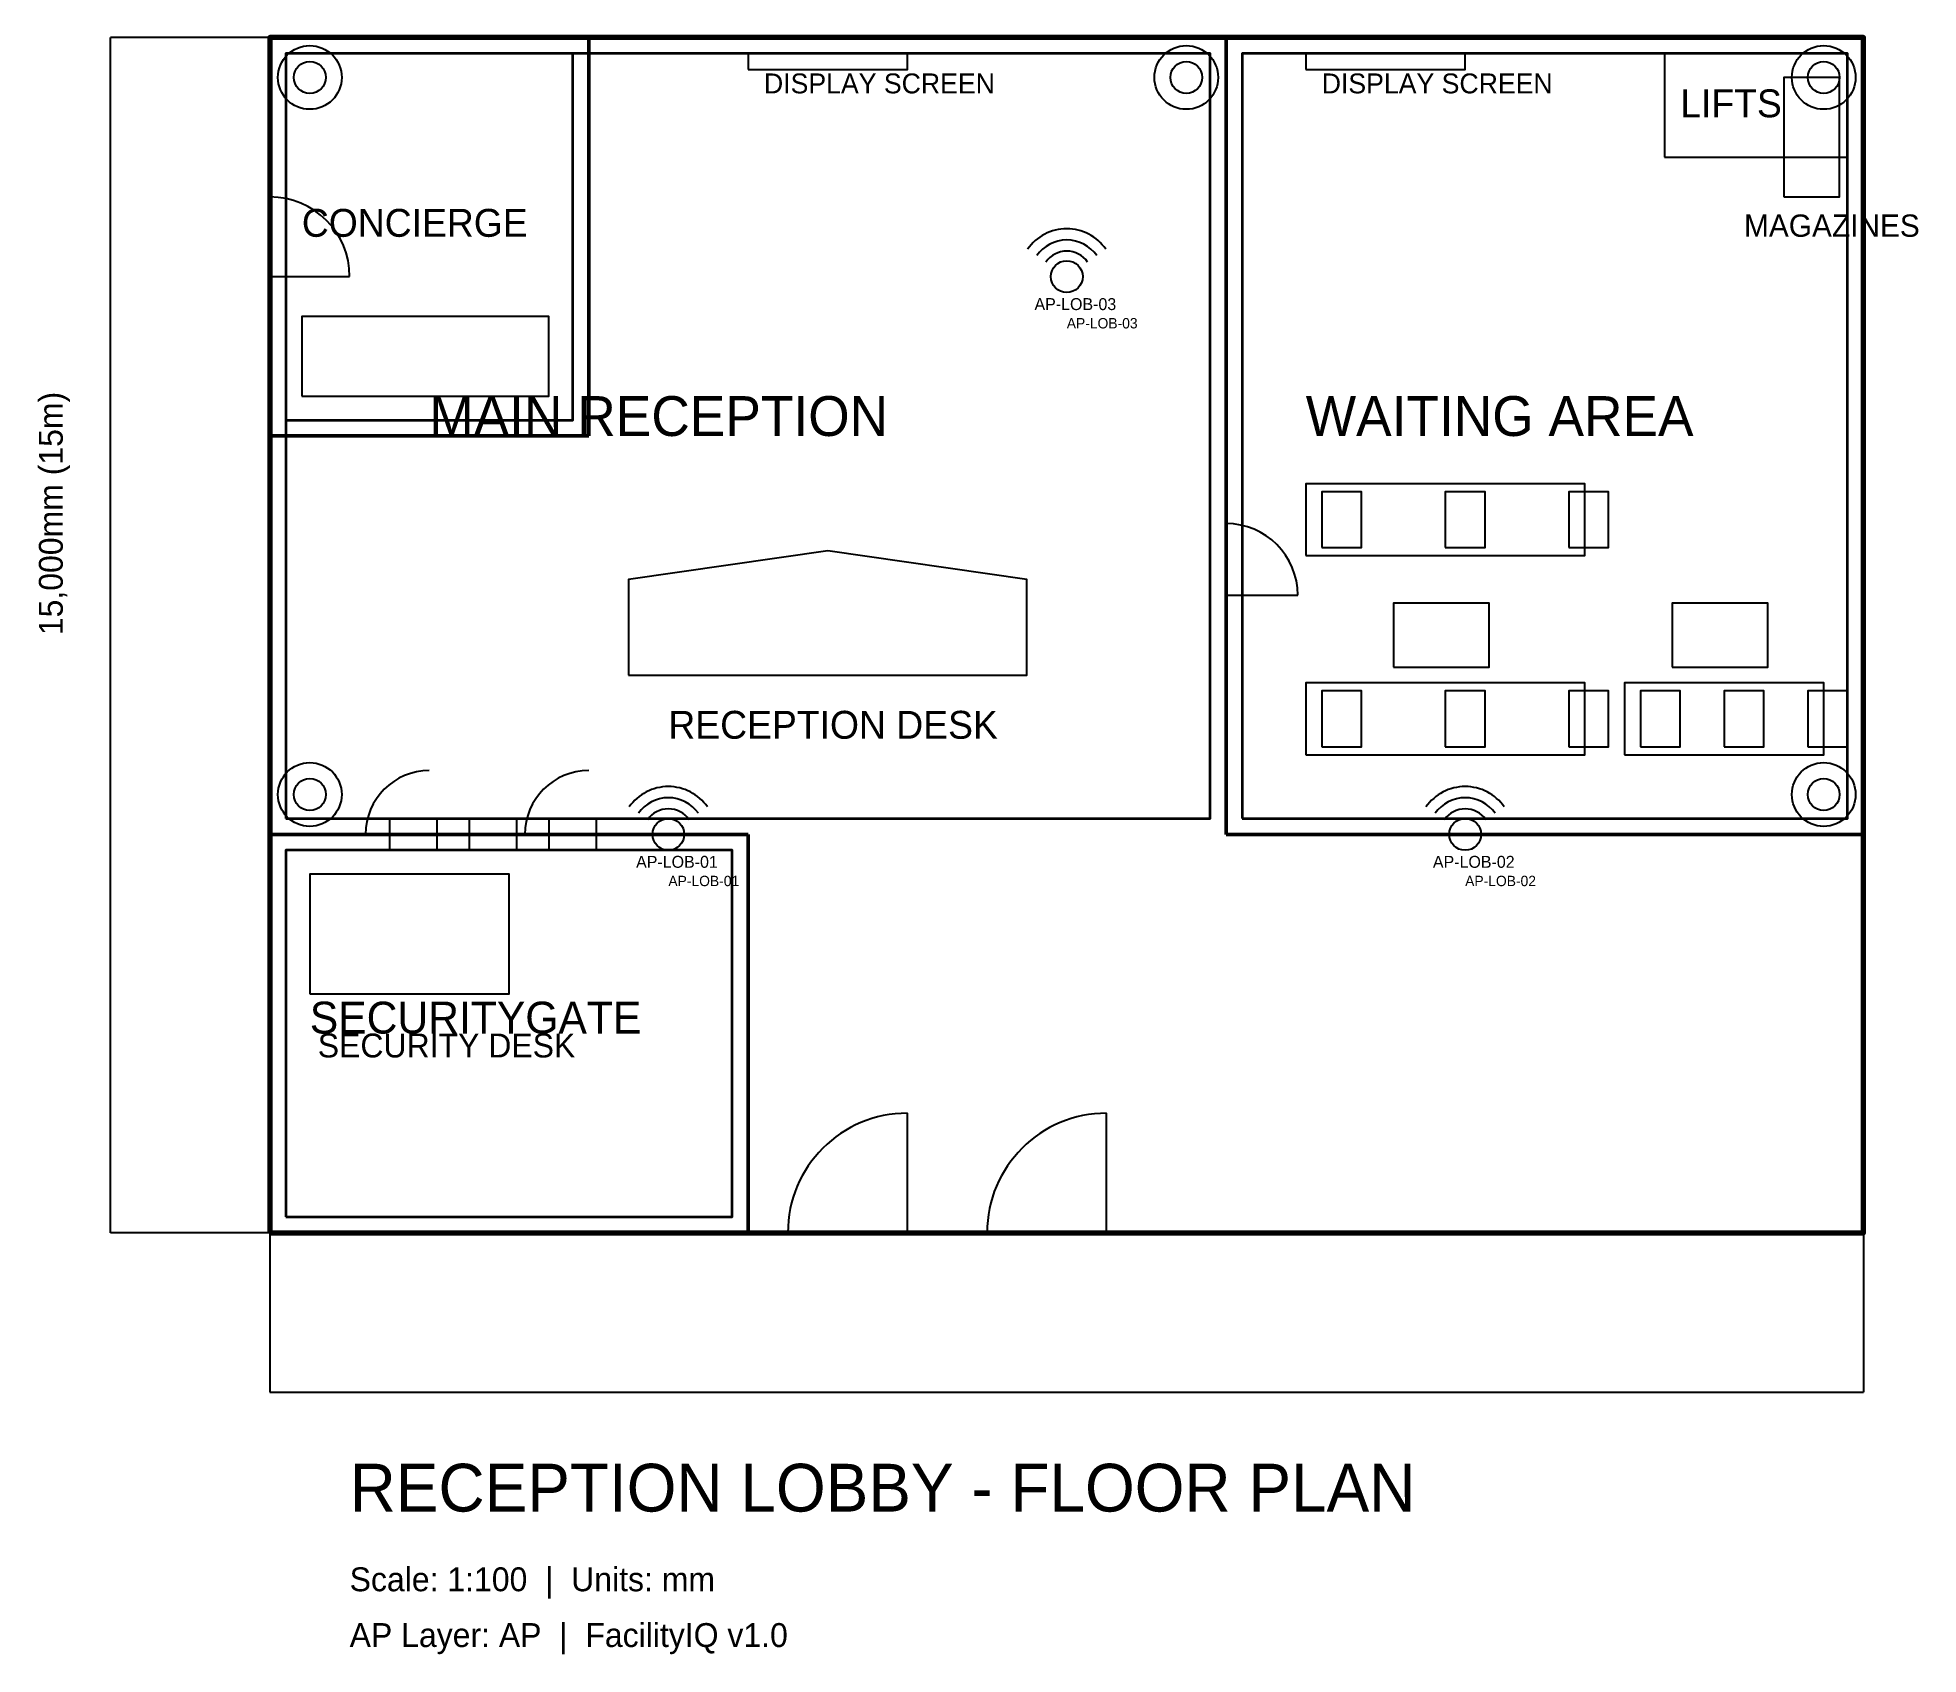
# Model space of a CAD drawing. Header units: millimetres. Extents: x -2916 to 20688, y -5292 to 15000.
import ezdxf

# ---------------------------------------------------------------- set-up
doc = ezdxf.new("R2010")
doc.units = ezdxf.units.MM
for name, color, linetype in [('AP', 3, 'Continuous'), ('DIMENSIONS', 6, 'Continuous'), ('DOORS', 4, 'Continuous'), ('FLOOR_BOUNDARY', 1, 'Continuous'), ('FURNITURE', 2, 'Continuous'), ('TEXT', 8, 'Continuous'), ('WALLS', 7, 'Continuous')]:
    doc.layers.add(name, color=color, linetype=linetype)

# ---------------------------------------------------------------- blocks, each defined once
blk = doc.blocks.new('AP_AP-LOB-01')
at = {"layer": 'AP', "color": 3}
blk.add_circle((0, 0), 200, dxfattribs=at)
for radius in [600, 460, 320]:
    blk.add_arc((0, 0), radius, 35, 145, dxfattribs=at)
blk.add_text('AP-LOB-01', height=150, dxfattribs=at).set_placement((-405, -420))
blk.add_attdef('APID', (0, -650), '', height=130, dxfattribs=at)
blk = doc.blocks.new('AP_AP-LOB-02')
at = {"layer": 'AP', "color": 3}
blk.add_circle((0, 0), 200, dxfattribs=at)
for radius in [600, 460, 320]:
    blk.add_arc((0, 0), radius, 35, 145, dxfattribs=at)
blk.add_text('AP-LOB-02', height=150, dxfattribs=at).set_placement((-405, -420))
blk.add_attdef('APID', (0, -650), '', height=130, dxfattribs=at)
blk = doc.blocks.new('AP_AP-LOB-03')
at = {"layer": 'AP', "color": 3}
blk.add_circle((0, 0), 200, dxfattribs=at)
for radius in [600, 460, 320]:
    blk.add_arc((0, 0), radius, 35, 145, dxfattribs=at)
blk.add_text('AP-LOB-03', height=150, dxfattribs=at).set_placement((-405, -420))
blk.add_attdef('APID', (0, -650), '', height=130, dxfattribs=at)

msp = doc.modelspace()

# ---------------------------------------------------------------- linework, layer by layer
at = {"layer": 'DIMENSIONS', "color": 6}
for p, q in [((-2000, 0), (-2000, 15000)), ((0, 15000), (-2000, 15000)), ((0, 0), (-2000, 0)), ((0, 0), (0, -2000)), ((20000, 0), (20000, -2000)), ((0, -2000), (20000, -2000))]:
    msp.add_line(p, q, dxfattribs=at)
at = {"layer": 'DOORS', "color": 4}
for p, q in [((0, 12000), (1000, 12000)), ((12000, 8000), (12900, 8000)), ((2000, 5000), (2800, 5000)), ((4000, 5000), (4800, 5000)), ((8000, 0), (8000, 1500)), ((10500, 0), (10500, 1500))]:
    msp.add_line(p, q, dxfattribs=at)
for centre, radius, start, end in [((0, 12000), 1000, 0, 90), ((12000, 8000), 900, 0, 90), ((2000, 5000), 800, 90, 180), ((4000, 5000), 800, 90, 180), ((8000, 0), 1500, 90, 180), ((10500, 0), 1500, 90, 180)]:
    msp.add_arc(centre, radius, start, end, dxfattribs=at)
at = {"layer": 'FLOOR_BOUNDARY', "color": 1, "lineweight": 70}
msp.add_lwpolyline([(0, 0), (20000, 0), (20000, 15000), (0, 15000)], close=True, dxfattribs=at)
at = {"layer": 'FURNITURE', "color": 2}
for points in [[(6000, 14600), (8000, 14600), (8000, 14800), (6000, 14800)], [(13000, 14600), (15000, 14600), (15000, 14800), (13000, 14800)], [(19000, 13000), (19700, 13000), (19700, 14500), (19000, 14500)], [(400, 10500), (3500, 10500), (3500, 11500), (400, 11500)], [(13000, 8500), (16500, 8500), (16500, 9400), (13000, 9400)], [(13200, 8600), (13700, 8600), (13700, 9300), (13200, 9300)], [(14750, 8600), (15250, 8600), (15250, 9300), (14750, 9300)], [(16300, 8600), (16800, 8600), (16800, 9300), (16300, 9300)], [(4500, 7000), (9500, 7000), (9500, 8200), (7000, 8560), (4500, 8200)], [(14100, 7100), (15300, 7100), (15300, 7900), (14100, 7900)], [(17600, 7100), (18800, 7100), (18800, 7900), (17600, 7900)], [(13000, 6000), (16500, 6000), (16500, 6900), (13000, 6900)], [(17000, 6000), (19500, 6000), (19500, 6900), (17000, 6900)], [(13200, 6100), (13700, 6100), (13700, 6800), (13200, 6800)], [(14750, 6100), (15250, 6100), (15250, 6800), (14750, 6800)], [(16300, 6100), (16800, 6100), (16800, 6800), (16300, 6800)], [(17200, 6100), (17700, 6100), (17700, 6800), (17200, 6800)], [(18250, 6100), (18750, 6100), (18750, 6800), (18250, 6800)], [(19300, 6100), (19800, 6100), (19800, 6800), (19300, 6800)], [(1500, 4800), (2100, 4800), (2100, 5200), (1500, 5200)], [(2500, 4800), (3100, 4800), (3100, 5200), (2500, 5200)], [(3500, 4800), (4100, 4800), (4100, 5200), (3500, 5200)], [(500, 3000), (3000, 3000), (3000, 4500), (500, 4500)]]:
    msp.add_lwpolyline(points, close=True, dxfattribs=at)
at = {"layer": 'FURNITURE', "color": 3}
for centre, radius in [((500, 14500), 400), ((11500, 14500), 400), ((19500, 14500), 400), ((500, 14500), 200), ((11500, 14500), 200), ((19500, 14500), 200), ((500, 5500), 400), ((500, 5500), 200), ((19500, 5500), 400), ((19500, 5500), 200)]:
    msp.add_circle(centre, radius, dxfattribs=at)
at = {"layer": 'WALLS', "lineweight": 50}
for p, q in [((20000, 15000), (0, 15000)), ((0, 15000), (0, 0)), ((20000, 0), (20000, 15000)), ((0, 0), (20000, 0))]:
    msp.add_line(p, q, dxfattribs=at)
at = {"layer": 'WALLS', "color": 7, "lineweight": 50}
for p, q in [((4000, 10000), (4000, 15000)), ((12000, 5000), (12000, 15000)), ((0, 10000), (4000, 10000)), ((0, 5000), (6000, 5000)), ((6000, 5000), (6000, 0)), ((12000, 5000), (20000, 5000))]:
    msp.add_line(p, q, dxfattribs=at)
at = {"layer": 'WALLS', "lineweight": 35}
for points in [[(200, 5200), (11800, 5200), (11800, 14800), (200, 14800)], [(200, 10200), (3800, 10200), (3800, 14800), (200, 14800)], [(12200, 5200), (19800, 5200), (19800, 14800), (12200, 14800)], [(200, 200), (5800, 200), (5800, 4800), (200, 4800)]]:
    msp.add_lwpolyline(points, close=True, dxfattribs=at)
at = {"layer": 'WALLS', "color": 7}
msp.add_lwpolyline([(17500, 13500), (19800, 13500), (19800, 14800), (17500, 14800)], close=True, dxfattribs=at)

# ---------------------------------------------------------------- block references
at = {"layer": 'AP'}
for name, p, values in [('AP_AP-LOB-03', (10000, 12000), {'APID': 'AP-LOB-03'}), ('AP_AP-LOB-01', (5000, 5000), {'APID': 'AP-LOB-01'}), ('AP_AP-LOB-02', (15000, 5000), {'APID': 'AP-LOB-02'})]:
    msp.add_blockref(name, p, dxfattribs=at).add_auto_attribs(values)

# ---------------------------------------------------------------- texts
at = {"layer": 'DIMENSIONS', "color": 6}
msp.add_text('15,000mm (15m)', height=300, rotation=90, dxfattribs=at).set_placement((-2600, 7500))
at = {"layer": 'TEXT', "color": 8}
for s, height, p in [('DISPLAY SCREEN', 250, (6200, 14300)), ('DISPLAY SCREEN', 250, (13200, 14300)), ('LIFTS', 350, (17700, 14000)), ('CONCIERGE', 350, (400, 12500)), ('MAGAZINES', 280, (18500, 12500)), ('MAIN RECEPTION', 500, (2000, 10000)), ('WAITING AREA', 500, (13000, 10000)), ('RECEPTION DESK', 350, (5000, 6200)), ('SECURITYGATE', 400, (500, 2500)), ('SECURITY DESK', 300, (600, 2200)), ('RECEPTION LOBBY - FLOOR PLAN', 600, (1000, -3500)), ('Scale: 1:100  |  Units: mm', 300, (1000, -4500)), ('AP Layer: AP  |  FacilityIQ v1.0', 300, (1000, -5200))]:
    msp.add_text(s, height=height, dxfattribs=at).set_placement(p)

doc.saveas('drawing.dxf')
